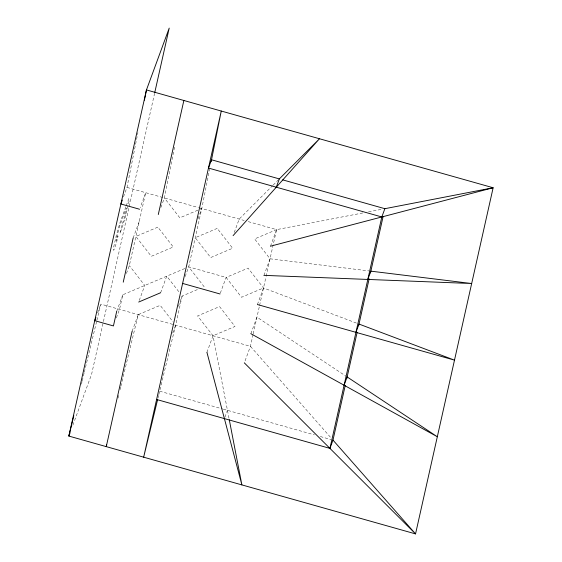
<?xml version="1.0" encoding="UTF-8"?>
<svg xmlns="http://www.w3.org/2000/svg" width="562" height="562" viewBox="0 0 562 562"><rect width="100%" height="100%" fill="white"/><g stroke="black" fill="none" stroke-linecap="round" stroke-linejoin="round"><path stroke-width="0.42" stroke-dasharray="2.81 2.11" d="M123.507 196.883L126.984 187.413L137.915 132.688M160.901 207.434L164.385 197.972L174.634 146.661M209.816 168.326L201.786 208.523L188.706 266.866L184.645 277.902M154.613 93.215L91.606 374.25L72.449 426.319M184.779 268.524L122.797 294.79L119.523 309.381L116.046 318.844M126.436 273.504L129.337 265.622L145.684 192.689L140.17 207.673M158.821 394.58L175.625 325.208L182.165 296.034L181.105 294.664M253.041 334.643L250.427 346.311L244.33 362.876M253.23 333.814L259.391 306.304M259.581 305.475L265.931 277.136M266.121 276.3L276.581 229.626L363.375 212.843M81.441 384.141L82.059 381.584M82.263 380.734L84.117 373.07M84.328 372.22L96.699 321.134M96.91 320.277L100.823 304.098L250.427 346.311L330.674 437.482M118.013 398.1L118.842 394.693M120.078 389.585L120.697 387.028M120.9 386.178L138.224 314.657L160.198 305.342L172.963 321.78M157.999 397.966L158.617 395.423M125.832 206.795L119.875 222.988L116.313 235.352L113.243 249.036L113.742 250.357L116.496 242.868L118.027 236.026L116.313 240.684L116.06 240.009L119.46 226.662L126.317 208.031L126.569 208.706L124.996 215.717L121.455 226.711L119.924 233.553L122.678 226.065L126.239 213.701L129.309 200.023L128.81 198.702L126.134 205.987M97.633 312.774L100.823 304.098M133.152 237.993L139.243 221.435M116.699 311.355L122.797 294.79M139.25 300.466L144.764 285.482L129.337 265.622M132.133 331.215L138.224 314.657M160.641 292.732L166.738 276.174L178.976 291.924M198.014 218.773L201.786 208.523L198.646 209.851M178.393 306.29L182.165 296.034L198.639 289.051M172.724 333.09L175.625 325.208M234.249 232.478L239.187 219.075L272.542 185.706M220.304 293.188L226.107 277.417L248.074 268.109L263.501 287.969L358.184 323.747M206.928 352.325L213.026 335.76L234.993 326.452L219.566 306.585L197.592 315.9L213.026 335.76L229.113 418.901M270.491 246.191L276.581 229.626L247.498 221.421M263.95 275.359L270.041 258.801L254.614 238.934L276.581 229.626M257.41 304.534L263.501 287.969L241.534 297.277L226.107 277.417L188.706 266.866L204.132 286.725L202.566 287.393M250.87 333.702L256.967 317.144L346.417 376.47M224.962 417.102L227.455 410.33M273.16 185.095L278.717 179.531M197.859 210.181L179.812 217.831L164.385 197.972M368.532 211.846L381.422 209.352M270.041 258.801L369.122 270.947M126.984 187.413L198.463 207.582M199.292 207.821L244.168 220.48M159.643 391.194L222.433 408.911M223.269 409.15L314.411 434.869M320.319 436.534L331.292 439.632M157.845 227.139L135.878 236.447L151.304 256.314L173.272 246.999L157.845 227.139M217.213 228.383L195.246 237.691L210.673 257.558L232.647 248.242L217.213 228.383"/><path stroke-width="0.84" d="M144.406 100.191L146.457 89.927L169.211 28.1L154.803 92.358M211.179 161.491L221.259 111.037L143.661 457.187L157.592 399.659M116.699 311.355L113.433 325.939L94.732 320.663L95.891 317.509M123.24 282.18L133.152 237.993M132.133 331.215L106.26 446.628L106.668 444.928M158.294 214.529L183.858 100.486M156.594 399.477L329.936 448.385L381.816 216.967L384.865 208.692L493.141 187.75L415.543 533.9L68.859 436.077L146.457 89.927L493.141 187.75L270.491 246.191M329.936 448.385L332.985 440.109L345.23 385.483M346.761 378.655L357.088 332.585M358.619 325.763L369.136 278.836M370.477 272.865L383.136 216.391M73.812 415.641L68.859 436.077L70.053 432.824M122.34 200.037L120.893 203.978L139.594 209.254M276.286 187.195L279.335 178.913L319.49 138.751L233.09 235.633M367.808 279.44L370.857 271.158L471.673 283.522L263.95 275.359M355.95 332.339L358.999 324.056L454.496 360.144L257.41 304.534M344.092 385.23L347.14 376.947L437.32 436.758L250.87 333.702M138.674 302.047L160.641 292.732M279.335 178.913L211.523 159.777L208.474 168.059L381.816 216.967M282.714 179.868L384.865 208.692M182.615 283.424L220.009 293.975M244.33 362.876L415.543 533.9L332.985 440.109M206.928 352.325L241.885 484.901L229.282 419.758"/></g></svg>
